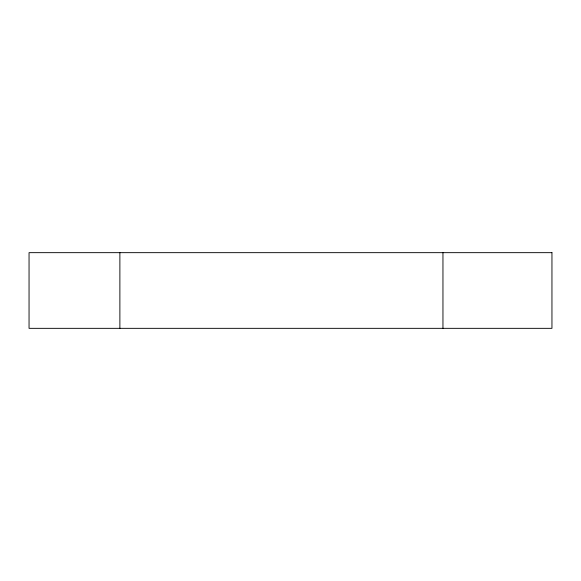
<?xml version="1.0" encoding="UTF-8"?>
<svg xmlns="http://www.w3.org/2000/svg" width="581" height="581" viewBox="0 0 581 581"><rect width="100%" height="100%" fill="white"/><g stroke="black" fill="none" stroke-linecap="round" stroke-linejoin="round"><path stroke-width="0.87" d="M442.954 252.662L442.954 328.338M119.882 252.662L119.882 328.338M551.95 252.662L29.05 252.662L29.05 328.338L551.95 328.338L551.95 252.662"/></g></svg>
